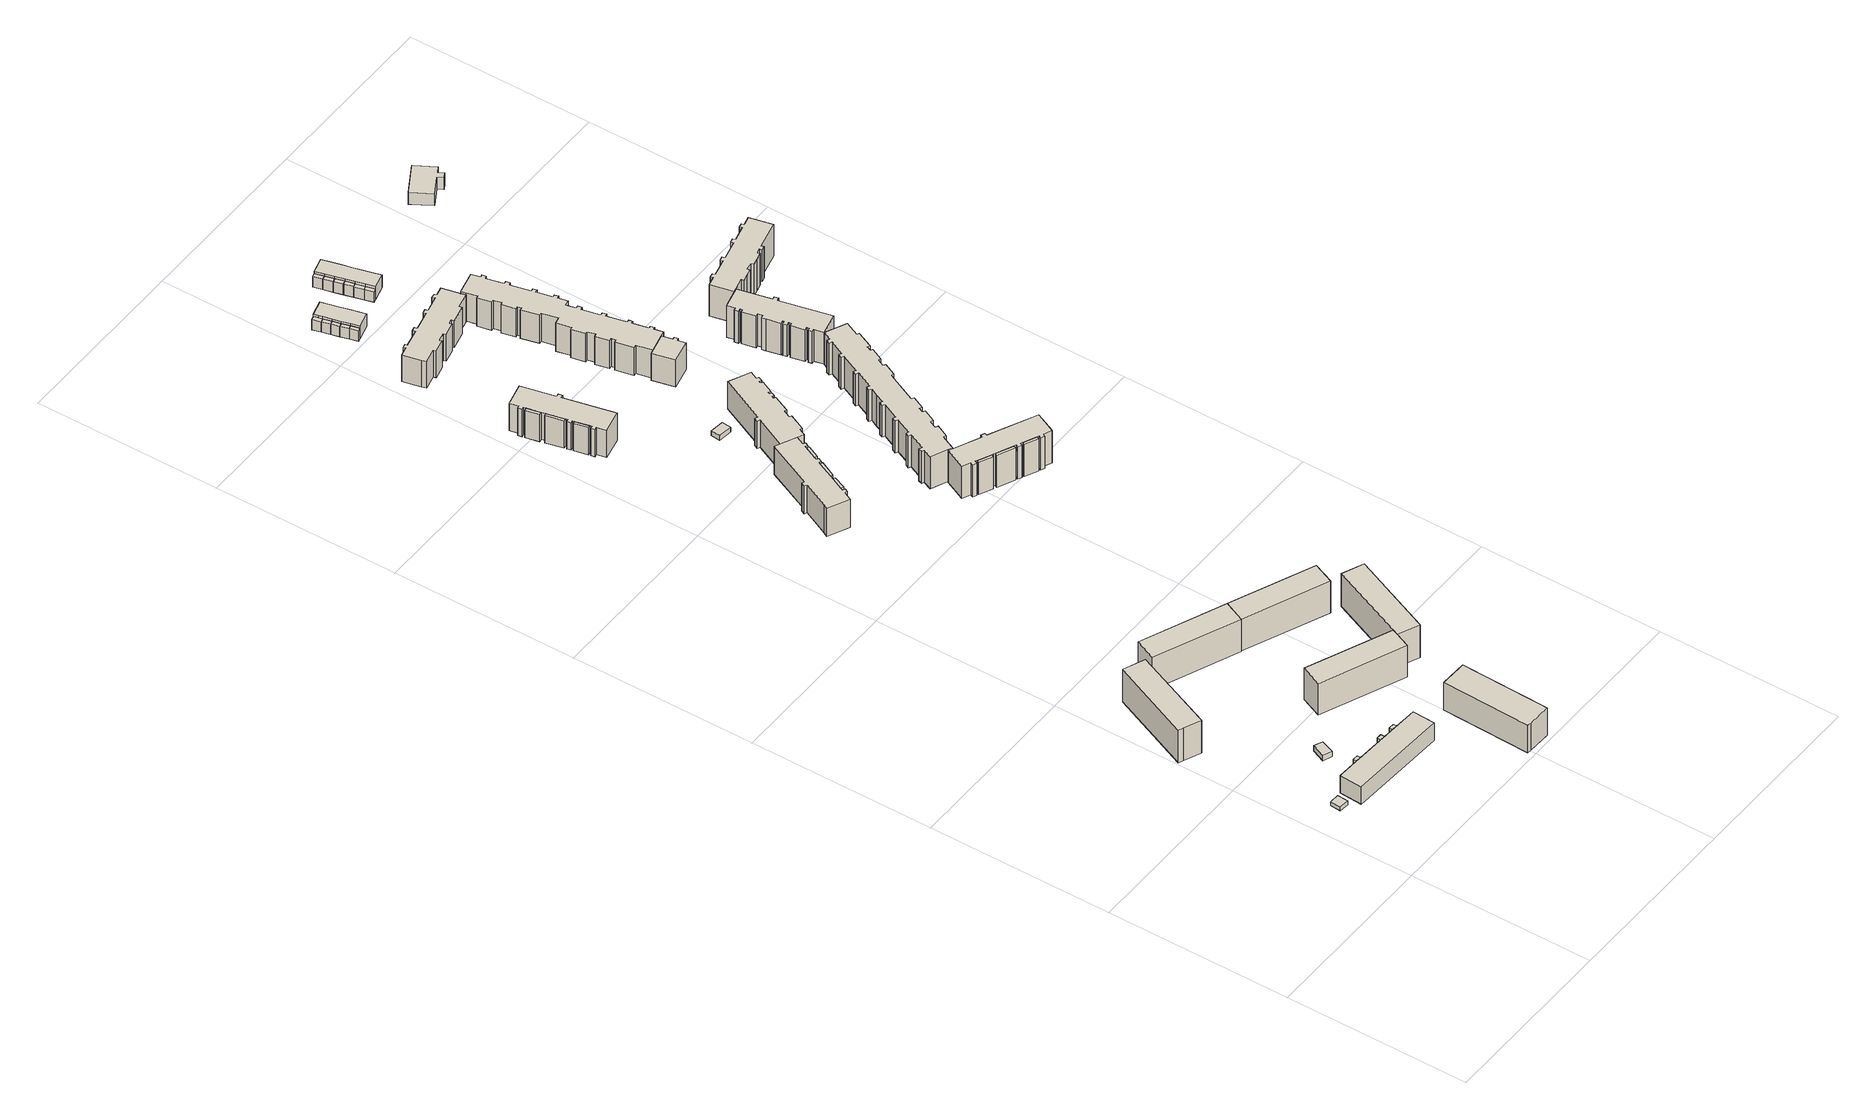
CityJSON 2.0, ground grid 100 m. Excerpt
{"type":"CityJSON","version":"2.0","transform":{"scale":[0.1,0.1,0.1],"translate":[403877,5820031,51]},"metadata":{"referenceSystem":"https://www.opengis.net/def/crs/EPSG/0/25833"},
"CityObjects":{
"building1":{"type":"Building","attributes":{"Gemeindeschluessel":"11000010","BezugspunktDach":"2200","function":"31001_2463","measuredHeight":2.35,"storeysAboveGround":1},"address":[{"country":"Germany","locality":"Berlin","thoroughfareNumber":"36 (1)","thoroughfareName":"Teterower Ring"}],"geometry":[{"type":"Solid","lod":"1","boundaries":[[[[0,1,2,3]],[[4,5,6,7]],[[4,7,3,2]],[[5,4,2,1]],[[6,5,1,0]],[[7,6,0,3]]]]}]},
"building2":{"type":"Building","attributes":{"Gemeindeschluessel":"11000010","BezugspunktDach":"2200","function":"31001_1010","measuredHeight":20.52,"storeysAboveGround":6},"address":[{"country":"Germany","locality":"Berlin","thoroughfareNumber":"1, 3, 5, 7","thoroughfareName":"Tollensestraße"}],"geometry":[{"type":"Solid","lod":"1","boundaries":[[[[8,9,10,11,12]],[[13,14,15,16,17]],[[13,17,12,11]],[[14,13,11,10]],[[15,14,10,9]],[[16,15,9,8]],[[17,16,8,12]]]]}]},
"building3":{"type":"Building","attributes":{"Gemeindeschluessel":"11000010","BezugspunktDach":"2200","function":"31001_2000","measuredHeight":3.35,"storeysAboveGround":1},"address":[{"country":"Germany","locality":"Berlin","thoroughfareNumber":"26 (1)","thoroughfareName":"Teterower Ring"}],"geometry":[{"type":"Solid","lod":"1","boundaries":[[[[18,19,20,21]],[[22,23,24,25]],[[22,25,21,20]],[[23,22,20,19]],[[24,23,19,18]],[[25,24,18,21]]]]}]},
"building4":{"type":"Building","attributes":{"Gemeindeschluessel":"11000010","function":"31001_3065"},"address":[{"country":"Germany","locality":"Berlin","thoroughfareNumber":"36","thoroughfareName":"Teterower Ring"}],"children":["building4-1","building4-2","building4-3","building4-4"]},
"building4-1":{"type":"BuildingPart","attributes":{"BezugspunktDach":"2200","measuredHeight":11.01,"storeysAboveGround":3},"parents":["building4"],"geometry":[{"type":"MultiSurface","lod":"1","boundaries":[[[26,27,28,29,30,31,32,33,34,35]],[[36,37,38,39,40,41,42,43,44,45]],[[36,45,35,34]],[[37,36,34,33]],[[38,37,33,46,47,32]],[[39,38,32,31]],[[40,39,31,48,49]],[[41,40,30,29]],[[42,41,50,51,28]],[[43,42,28,27]],[[44,43,27,26]],[[45,44,26,35]],[[32,47,46,33]],[[49,48,31,30]],[[29,28,51,50]]]}]},
"building4-2":{"type":"BuildingPart","attributes":{"BezugspunktDach":"2200","measuredHeight":10.53,"storeysAboveGround":3},"parents":["building4"],"geometry":[{"type":"Solid","lod":"1","boundaries":[[[[30,52,53,31]],[[54,55,49,48]],[[54,48,31,53]],[[55,54,53,52]],[[49,55,52,30]],[[48,49,30,31]]]]}]},
"building4-3":{"type":"BuildingPart","attributes":{"BezugspunktDach":"2200","measuredHeight":10.74,"storeysAboveGround":3},"parents":["building4"],"geometry":[{"type":"Solid","lod":"1","boundaries":[[[[32,56,57,33]],[[58,59,47,46]],[[58,46,33,57]],[[59,58,57,56]],[[47,59,56,32]],[[46,47,32,33]]]]}]},
"building4-4":{"type":"BuildingPart","attributes":{"BezugspunktDach":"2200","measuredHeight":10.61,"storeysAboveGround":3},"parents":["building4"],"geometry":[{"type":"Solid","lod":"1","boundaries":[[[[28,60,61,29]],[[62,63,51,50]],[[62,50,29,61]],[[63,62,61,60]],[[51,63,60,28]],[[50,51,28,29]]]]}]},
"building5":{"type":"Building","attributes":{"Gemeindeschluessel":"11000010","BezugspunktDach":"2200","function":"31001_1010","measuredHeight":20.35,"storeysAboveGround":6},"address":[{"country":"Germany","locality":"Berlin","thoroughfareNumber":"2, 4, 6, 8","thoroughfareName":"Teterower Ring"}],"geometry":[{"type":"Solid","lod":"1","boundaries":[[[[64,65,66,67]],[[68,69,70,71]],[[68,71,67,66]],[[69,68,66,65]],[[70,69,65,64]],[[71,70,64,67]]]]}]},
"building6":{"type":"Building","attributes":{"Gemeindeschluessel":"11000010","BezugspunktDach":"2200","function":"31001_1010","measuredHeight":17.2,"storeysAboveGround":6},"address":[{"country":"Germany","locality":"Berlin","thoroughfareNumber":"38","thoroughfareName":"Teterower Ring"}],"geometry":[{"type":"Solid","lod":"1","boundaries":[[[[72,73,74,75,76]],[[77,78,79,80,81]],[[77,81,76,75]],[[78,77,75,74]],[[79,78,74,73]],[[80,79,73,72]],[[81,80,72,76]]]]}]},
"building7":{"type":"Building","attributes":{"Gemeindeschluessel":"11000010","BezugspunktDach":"2200","function":"31001_1010","measuredHeight":19.73,"storeysAboveGround":6},"address":[{"country":"Germany","locality":"Berlin","thoroughfareNumber":"26, 28, 30, 32","thoroughfareName":"Teterower Ring"}],"geometry":[{"type":"Solid","lod":"1","boundaries":[[[[82,83,84,85,86]],[[87,88,89,90,91]],[[87,91,86,85]],[[88,87,85,84]],[[89,88,84,83]],[[90,89,83,82]],[[91,90,82,86]]]]}]},
"building8":{"type":"Building","attributes":{"Gemeindeschluessel":"11000010","BezugspunktDach":"2200","function":"31001_1010","measuredHeight":19.98,"storeysAboveGround":6},"address":[{"country":"Germany","locality":"Berlin","thoroughfareNumber":"10, 12, 14, 16","thoroughfareName":"Teterower Ring"}],"geometry":[{"type":"Solid","lod":"1","boundaries":[[[[92,93,65,64]],[[94,95,96,97]],[[94,97,64,65]],[[95,94,65,93]],[[96,95,93,92]],[[97,96,92,64]]]]}]},
"building9":{"type":"Building","attributes":{"Gemeindeschluessel":"11000010","BezugspunktDach":"2200","function":"31001_1010","measuredHeight":20.6,"storeysAboveGround":6},"address":[{"country":"Germany","locality":"Berlin","thoroughfareNumber":"18, 20, 22, 24","thoroughfareName":"Teterower Ring"}],"geometry":[{"type":"Solid","lod":"1","boundaries":[[[[98,99,100,84,83]],[[101,102,103,104,105]],[[101,105,83,84]],[[102,101,84,100]],[[103,102,100,99]],[[104,103,99,98]],[[105,104,98,83]]]]}]},
"building10":{"type":"Building","attributes":{"Gemeindeschluessel":"11000010","function":"31001_1010"},"address":[{"country":"Germany","locality":"Berlin","thoroughfareNumber":"1, 3, 5, 7","thoroughfareName":"Kummerower Ring"}],"children":["building10-1","building10-2","building10-3","building10-4"]},
"building10-1":{"type":"BuildingPart","attributes":{"BezugspunktDach":"2200","measuredHeight":17.54,"storeysAboveGround":6},"parents":["building10"],"geometry":[{"type":"Solid","lod":"1","boundaries":[[[[106,107,108,109,110,111,112,113,114,115,116,117,118,119,120,121,122,123,124,125,126,127,128,129,130,131,132,133]],[[134,135,136,137,138,139,140,141,142,143,144,145,146,147,148,149,150,151,152,153,154,155,156,157,158,159,160,161]],[[134,161,133,132]],[[135,134,132,131]],[[136,135,131,130]],[[137,136,130,129]],[[138,137,129,128]],[[139,138,128,127]],[[140,139,127,126]],[[141,140,126,125]],[[142,141,125,124]],[[143,142,124,123]],[[144,143,123,122]],[[145,144,122,121]],[[146,145,121,120]],[[148,147,119,118]],[[149,148,118,117]],[[150,149,117,116]],[[151,150,116,115]],[[152,151,115,114]],[[154,153,113,112]],[[156,155,111,110]],[[157,156,110,109]],[[158,157,109,108]],[[159,158,108,107]],[[160,159,107,106]],[[161,160,106,133]],[[147,146,120,119]],[[152,114,113,153]],[[155,154,112,111]]]]}]},
"building10-2":{"type":"BuildingPart","attributes":{"BezugspunktDach":"2200","measuredHeight":17.54,"storeysAboveGround":6},"parents":["building10"],"geometry":[{"type":"Solid","lod":"1","boundaries":[[[[162,163,114,113]],[[152,164,165,153]],[[164,152,114,163]],[[165,164,163,162]],[[153,165,162,113]],[[152,153,113,114]]]]}]},
"building10-3":{"type":"BuildingPart","attributes":{"BezugspunktDach":"2200","measuredHeight":17.54,"storeysAboveGround":6},"parents":["building10"],"geometry":[{"type":"Solid","lod":"1","boundaries":[[[[166,167,120,119]],[[146,168,169,147]],[[168,146,120,167]],[[169,168,167,166]],[[147,169,166,119]],[[146,147,119,120]]]]}]},
"building10-4":{"type":"BuildingPart","attributes":{"BezugspunktDach":"2200","measuredHeight":17.54,"storeysAboveGround":6},"parents":["building10"],"geometry":[{"type":"Solid","lod":"1","boundaries":[[[[170,171,112,111]],[[154,172,173,155]],[[172,154,112,171]],[[173,172,171,170]],[[155,173,170,111]],[[155,111,112,154]]]]}]},
"building11":{"type":"Building","attributes":{"Gemeindeschluessel":"11000010","function":"31001_1010"},"address":[{"country":"Germany","locality":"Berlin","thoroughfareNumber":"59, 61, 63, 65","thoroughfareName":"Kummerower Ring"}],"children":["building11-1","building11-2","building11-3","building11-4"]},
"building11-1":{"type":"BuildingPart","attributes":{"BezugspunktDach":"2200","measuredHeight":17.19,"storeysAboveGround":6},"parents":["building11"],"geometry":[{"type":"MultiSurface","lod":"1","boundaries":[[[174,175,176,177,178,179,180,181,182,183,184,185,186,187,188,189,190,191,192,193,194,195,196,197,198,199]],[[200,201,202,203,204,205,206,207,208,209,210,211,212,213,214,215,216,217,218,219,220,221,222,223,224,225]],[[200,225,199,198]],[[201,200,198,197]],[[202,201,197,196]],[[203,202,196,195]],[[204,203,195,194]],[[205,204,194,193]],[[206,205,193,192]],[[207,206,192,191]],[[208,207,191,190]],[[209,208,190,189]],[[210,209,189,188]],[[211,210,188,187]],[[212,211,187,186]],[[213,212,186,185]],[[215,214,184,183]],[[216,215,183,182]],[[217,216,182,181]],[[218,217,181,180]],[[219,218,180,179]],[[221,220,178,177]],[[223,222,176,175]],[[224,223,175,174]],[[225,224,174,199]],[[226,214,213,185,184]],[[220,227,219,179,178,228]],[[221,177,176,222]]]}]},
"building11-2":{"type":"BuildingPart","attributes":{"BezugspunktDach":"2200","measuredHeight":17.19,"storeysAboveGround":6},"parents":["building11"],"geometry":[{"type":"MultiSurface","lod":"1","boundaries":[[[229,185,184,230]],[[214,213,231,232]],[[214,232,230,184]],[[231,213,185,229]],[[232,231,229,230]],[[233,213,214,184,185]]]}]},
"building11-3":{"type":"BuildingPart","attributes":{"BezugspunktDach":"2200","measuredHeight":17.19,"storeysAboveGround":6},"parents":["building11"],"geometry":[{"type":"Solid","lod":"1","boundaries":[[[[234,177,176,235]],[[222,221,236,237]],[[222,237,235,176]],[[236,221,177,234]],[[237,236,234,235]],[[222,176,177,221]]]]}]},
"building11-4":{"type":"BuildingPart","attributes":{"BezugspunktDach":"2200","measuredHeight":17.19,"storeysAboveGround":6},"parents":["building11"],"geometry":[{"type":"Solid","lod":"1","boundaries":[[[[238,179,178,239]],[[220,219,240,241]],[[220,241,239,178]],[[240,219,179,238]],[[241,240,238,239]],[[219,220,178,179]]]]}]},
"building12":{"type":"Building","attributes":{"Gemeindeschluessel":"11000010","BezugspunktDach":"2200","function":"31001_2520","measuredHeight":2.97,"storeysAboveGround":1},"address":[{"country":"Germany","locality":"Berlin","thoroughfareNumber":"9 (1)","thoroughfareName":"Kummerower Ring"}],"geometry":[{"type":"Solid","lod":"1","boundaries":[[[[242,243,244,245]],[[246,247,248,249]],[[246,249,245,244]],[[247,246,244,243]],[[248,247,243,242]],[[249,248,242,245]]]]}]},
"building13":{"type":"Building","attributes":{"Gemeindeschluessel":"11000010","BezugspunktDach":"2200","function":"31001_1010","measuredHeight":17.12,"storeysAboveGround":6},"address":[{"country":"Germany","locality":"Berlin","thoroughfareNumber":"11, 13, 15, 9","thoroughfareName":"Kummerower Ring"}],"geometry":[{"type":"Solid","lod":"1","boundaries":[[[[125,250,251,252,253,254,255,256,257,258,259,260,261,262,263,264,265,266,267,268,269,270,271,272,273,274,275,276,126]],[[277,278,279,280,281,282,283,284,285,286,287,288,289,290,291,292,293,294,295,296,297,298,299,300,301,302,303,304,305]],[[277,305,126,276]],[[278,277,276,275]],[[279,278,275,274]],[[280,279,274,273]],[[281,280,273,272]],[[282,281,272,271]],[[283,282,271,270]],[[284,283,270,269]],[[285,284,269,268]],[[286,285,268,267]],[[287,286,267,266]],[[288,287,266,265]],[[289,288,265,264]],[[290,289,264,263]],[[291,290,263,262]],[[292,291,262,261]],[[293,292,261,260]],[[294,293,260,259]],[[295,294,259,258]],[[296,295,258,257]],[[297,296,257,256]],[[298,297,256,255]],[[299,298,255,254]],[[300,299,254,253]],[[301,300,253,252]],[[302,301,252,251]],[[303,302,251,250]],[[304,303,250,125]],[[305,304,125,126]]]]}]},
"building14":{"type":"Building","attributes":{"Gemeindeschluessel":"11000010","BezugspunktDach":"2200","function":"31001_1010","measuredHeight":16.89,"storeysAboveGround":6},"address":[{"country":"Germany","locality":"Berlin","thoroughfareNumber":"43, 45, 47, 49","thoroughfareName":"Kummerower Ring"}],"geometry":[{"type":"Solid","lod":"1","boundaries":[[[[306,307,308,309,310,311,312,313,314,315,316,317,318,319,320,321,322,323,324,325,326,327,328,329,330,331,332,333,334,335,336,337,338,339]],[[340,341,342,343,344,345,346,347,348,349,350,351,352,353,354,355,356,357,358,359,360,361,362,363,364,365,366,367,368,369,370,371,372,373]],[[340,373,339,338]],[[341,340,338,337]],[[342,341,337,336]],[[343,342,336,335]],[[344,343,335,334]],[[345,344,334,333]],[[346,345,333,332]],[[347,346,332,331]],[[348,347,331,330]],[[349,348,330,329]],[[350,349,329,328]],[[351,350,328,327]],[[352,351,327,326]],[[353,352,326,325]],[[354,353,325,324]],[[355,354,324,323]],[[356,355,323,322]],[[357,356,322,321]],[[358,357,321,320]],[[359,358,320,319]],[[360,359,319,318]],[[361,360,318,317]],[[362,361,317,316]],[[363,362,316,315]],[[364,363,315,314]],[[365,364,314,313]],[[366,365,313,312]],[[367,366,312,311]],[[368,367,311,310]],[[369,368,310,309]],[[370,369,309,308]],[[371,370,308,307]],[[372,371,307,306]],[[373,372,306,339]]]]}]},
"building15":{"type":"Building","attributes":{"Gemeindeschluessel":"11000010","function":"31001_1010"},"address":[{"country":"Germany","locality":"Berlin","thoroughfareNumber":"10, 12, 14, 6, 8","thoroughfareName":"Sonnenkieker"}],"children":["building15-1","building15-2","building15-3","building15-4","building15-5","building15-6"]},
"building15-1":{"type":"BuildingPart","attributes":{"BezugspunktDach":"2200","measuredHeight":7.95,"storeysAboveGround":3},"parents":["building15"],"geometry":[{"type":"MultiSurface","lod":"1","boundaries":[[[374,375,376,377,378,379,380,381,382,383,384,385]],[[386,387,388,389,390,391,392,393,394,395,396,397]],[[386,397,385,384]],[[387,386,384,383]],[[388,387,383,382]],[[389,388,382,381]],[[390,389,381,380]],[[391,390,380,379]],[[392,391,379,378]],[[393,398,399,378,377]],[[400,398,377,376]],[[401,400,376,375]],[[394,402,394,395]],[[403,401,375,374]],[[392,404,399,398,393]],[[400,394,393,398]],[[395,394,402,400,401]],[[396,395,401,403]]]}]},
"building15-2":{"type":"BuildingPart","attributes":{"BezugspunktDach":"2200","measuredHeight":6.5,"storeysAboveGround":3},"parents":["building15"],"geometry":[{"type":"MultiSurface","lod":"1","boundaries":[[[405,401,403,406]],[[396,395,407,408]],[[395,396,403,396,395,401]],[[395,401,395,407]],[[408,407,405,406]],[[408,406,403,396]],[[395,401,405,407]]]}]},
"building15-3":{"type":"BuildingPart","attributes":{"BezugspunktDach":"2200","measuredHeight":6.49,"storeysAboveGround":3},"parents":["building15"],"geometry":[{"type":"Solid","lod":"1","boundaries":[[[[409,400,401,405]],[[395,394,410,407]],[[407,410,409,405]],[[395,407,405,401]],[[395,401,400,394]],[[410,394,400,409]]]]}]},
"building15-4":{"type":"BuildingPart","attributes":{"BezugspunktDach":"2200","measuredHeight":6.54,"storeysAboveGround":3},"parents":["building15"],"geometry":[{"type":"Solid","lod":"1","boundaries":[[[[411,398,400,409]],[[394,393,412,410]],[[410,412,411,409]],[[394,410,409,400]],[[393,394,400,398]],[[412,393,398,411]]]]}]},
"building15-5":{"type":"BuildingPart","attributes":{"BezugspunktDach":"2200","measuredHeight":6.56,"storeysAboveGround":3},"parents":["building15"],"geometry":[{"type":"Solid","lod":"1","boundaries":[[[[413,399,398,411]],[[393,392,414,412]],[[393,412,393,398]],[[414,392,399,413]],[[412,414,413,411]],[[411,398,393,412]],[[392,393,398,399]]]]}]},
"building15-6":{"type":"BuildingPart","attributes":{"BezugspunktDach":"2200","measuredHeight":6.5,"storeysAboveGround":3},"parents":["building15"],"geometry":[{"type":"MultiSurface","lod":"1","boundaries":[[[406,403,415,416]],[[397,396,408,417]],[[397,417,416,415]],[[396,397,396,403]],[[417,408,406,416]],[[396,397,415,397,396,403]],[[396,403,406,408]]]}]},
"building16":{"type":"Building","attributes":{"Gemeindeschluessel":"11000010","function":"31001_1010"},"address":[{"country":"Germany","locality":"Berlin","thoroughfareNumber":"1, 3, 5, 7","thoroughfareName":"Ehm-Welk-Straße"}],"children":["building16-1","building16-2","building16-3","building16-4"]},
"building16-1":{"type":"BuildingPart","attributes":{"BezugspunktDach":"2200","measuredHeight":20.23,"storeysAboveGround":6},"parents":["building16"],"geometry":[{"type":"MultiSurface","lod":"1","boundaries":[[[418,419,420,421,422,423,424,425,426,427,428,429,430,431,432,433,434,435,436,437,438,439,440,441]],[[442,443,444,445,446,447,448,449,450,451,452,453,454,455,456,457,458,459,460,461,462,463,464,465]],[[442,465,441,440]],[[443,442,440,439]],[[444,443,439,438]],[[445,444,438,437]],[[446,445,437,436]],[[447,446,436,435]],[[448,447,435,434]],[[449,448,434,433]],[[450,449,433,432]],[[451,450,432,431]],[[452,451,431,430]],[[453,452,430,429]],[[454,466,467,428]],[[453,429,468,469,470]],[[455,454,428,427]],[[456,455,427,426]],[[457,456,426,425]],[[457,425,471,472,458]],[[459,458,424,423]],[[459,423,473,474]],[[461,460,422,421]],[[462,461,421,420]],[[463,462,420,419]],[[464,463,419,418]],[[465,464,418,441]],[[470,469,468,467,466]],[[458,472,471,424]],[[474,473,422,460]]]}]},
"building16-2":{"type":"BuildingPart","attributes":{"BezugspunktDach":"2200","measuredHeight":20.23,"storeysAboveGround":6},"parents":["building16"],"geometry":[{"type":"Solid","lod":"1","boundaries":[[[[475,471,424,476]],[[458,472,477,478]],[[458,478,476,424]],[[477,472,471,475]],[[478,477,475,476]],[[472,458,424,471]]]]}]},
"building16-3":{"type":"BuildingPart","attributes":{"BezugspunktDach":"2200","measuredHeight":20.23,"storeysAboveGround":6},"parents":["building16"],"geometry":[{"type":"MultiSurface","lod":"1","boundaries":[[[479,468,467,480]],[[466,469,481,482]],[[466,482,480,467]],[[481,469,468,479]],[[482,481,479,480]],[[469,483,466,467,468]]]}]},
"building16-4":{"type":"BuildingPart","attributes":{"BezugspunktDach":"2200","measuredHeight":20.23,"storeysAboveGround":6},"parents":["building16"],"geometry":[{"type":"Solid","lod":"1","boundaries":[[[[484,473,422,485]],[[460,474,486,487]],[[460,487,485,422]],[[486,474,473,484]],[[487,486,484,485]],[[474,460,422,473]]]]}]},
"building17":{"type":"Building","attributes":{"Gemeindeschluessel":"11000010","BezugspunktDach":"2200","function":"31001_1010","measuredHeight":16.91,"storeysAboveGround":6},"address":[{"country":"Germany","locality":"Berlin","thoroughfareNumber":"25","thoroughfareName":"Kummerower Ring"}],"geometry":[{"type":"Solid","lod":"1","boundaries":[[[[488,489,490,491,492,493,494,495,496]],[[497,498,499,500,501,502,503,504,505]],[[497,505,496,495]],[[498,497,495,494]],[[499,498,494,493]],[[500,499,493,492]],[[501,500,492,491]],[[502,501,491,490]],[[503,502,490,489]],[[504,503,489,488]],[[505,504,488,496]]]]}]},
"building18":{"type":"Building","attributes":{"Gemeindeschluessel":"11000010","BezugspunktDach":"2200","function":"31001_1010","measuredHeight":19.99,"storeysAboveGround":6},"address":[{"country":"Germany","locality":"Berlin","thoroughfareNumber":"10, 12, 14, 16, 2, 4, 6, 8","thoroughfareName":"Kummerower Ring"}],"geometry":[{"type":"Solid","lod":"1","boundaries":[[[[506,507,508,509,510,511,512,513,514,515,516,517,518,519,520,521,522,523,524,525,526,527,528,529,530,531,532,533,534,535,536,537,538,539,540,541,542,543,544,545,546,547,548,549,550,551,552,553,554,555,556,557,558,559,560,561,562,563,564,565,566,567,568]],[[569,570,571,572,573,574,575,576,577,578,579,580,581,582,583,584,585,586,587,588,589,590,591,592,593,594,595,596,597,598,599,600,601,602,603,604,605,606,607,608,609,610,611,612,613,614,615,616,617,618,619,620,621,622,623,624,625,626,627,628,629,630,631]],[[569,631,568,567]],[[570,569,567,566]],[[571,570,566,565]],[[572,571,565,564]],[[573,572,564,563]],[[574,573,563,562]],[[575,574,562,561]],[[576,575,561,560]],[[577,576,560,559]],[[578,577,559,558]],[[579,578,558,557]],[[580,579,557,556]],[[581,580,556,555]],[[582,581,555,554]],[[583,582,554,553]],[[584,583,553,552]],[[585,584,552,551]],[[586,585,551,550]],[[587,586,550,549]],[[588,587,549,548]],[[589,588,548,547]],[[590,589,547,546]],[[591,590,546,545]],[[592,591,545,544]],[[593,592,544,543]],[[594,593,543,542]],[[595,594,542,541]],[[596,595,541,540]],[[597,596,540,539]],[[598,597,539,538]],[[599,598,538,537]],[[600,599,537,536]],[[601,600,536,535]],[[602,601,535,534]],[[603,602,534,533]],[[604,603,533,532]],[[605,604,532,531]],[[606,605,531,530]],[[607,606,530,529]],[[608,607,529,528]],[[609,608,528,527]],[[610,609,527,526]],[[611,610,526,525]],[[612,611,525,524]],[[613,612,524,523]],[[614,613,523,522]],[[615,614,522,521]],[[616,615,521,520]],[[617,616,520,519]],[[618,617,519,518]],[[619,618,518,517]],[[620,619,517,516]],[[621,620,516,515]],[[622,621,515,514]],[[623,622,514,513]],[[624,623,513,512]],[[625,624,512,511]],[[626,625,511,510]],[[627,626,510,509]],[[628,627,509,508]],[[629,628,508,507]],[[630,629,507,506]],[[631,630,506,568]]]]}]},
"building19":{"type":"Building","attributes":{"Gemeindeschluessel":"11000010","BezugspunktDach":"2200","function":"31001_1010","measuredHeight":17.8,"storeysAboveGround":6},"address":[{"country":"Germany","locality":"Berlin","thoroughfareNumber":"27, 29, 31, 33, 35, 37, 39, 41","thoroughfareName":"Kummerower Ring"}],"geometry":[{"type":"Solid","lod":"1","boundaries":[[[[632,633,634,635,636,637,638,639,640,641,642,643,644,645,646,647,648,649,650,651,652,653,654,655,656,657,658,659,660,661,662,663,664,665,666,667,668,669,670,671,672,673,674,675,676,677,678,679,680,681,682,683,684,685,686,687,688,689,690,691,692,693,694,695,696,697]],[[698,699,700,701,702,703,704,705,706,707,708,709,710,711,712,713,714,715,716,717,718,719,720,721,722,723,724,725,726,727,728,729,730,731,732,733,734,735,736,737,738,739,740,741,742,743,744,745,746,747,748,749,750,751,752,753,754,755,756,757,758,759,760,761,762,763]],[[698,763,697,696]],[[699,698,696,695]],[[700,699,695,694]],[[701,700,694,693]],[[702,701,693,692]],[[703,702,692,691]],[[704,703,691,690]],[[705,704,690,689]],[[706,705,689,688]],[[707,706,688,687]],[[708,707,687,686]],[[709,708,686,685]],[[710,709,685,684]],[[711,710,684,683]],[[712,711,683,682]],[[713,712,682,681]],[[714,713,681,680]],[[715,714,680,679]],[[716,715,679,678]],[[717,716,678,677]],[[718,717,677,676]],[[719,718,676,675]],[[720,719,675,674]],[[721,720,674,673]],[[722,721,673,672]],[[723,722,672,671]],[[724,723,671,670]],[[725,724,670,669]],[[726,725,669,668]],[[727,726,668,667]],[[728,727,667,666]],[[729,728,666,665]],[[730,729,665,664]],[[731,730,664,663]],[[732,731,663,662]],[[733,732,662,661]],[[734,733,661,660]],[[735,734,660,659]],[[736,735,659,658]],[[737,736,658,657]],[[738,737,657,656]],[[739,738,656,655]],[[740,739,655,654]],[[741,740,654,653]],[[742,741,653,652]],[[743,742,652,651]],[[744,743,651,650]],[[745,744,650,649]],[[746,745,649,648]],[[747,746,648,647]],[[748,747,647,646]],[[749,748,646,645]],[[750,749,645,644]],[[751,750,644,643]],[[752,751,643,642]],[[753,752,642,641]],[[754,753,641,640]],[[755,754,640,639]],[[756,755,639,638]],[[757,756,638,637]],[[758,757,637,636]],[[759,758,636,635]],[[760,759,635,634]],[[761,760,634,633]],[[762,761,633,632]],[[763,762,632,697]]]]}]},
"building20":{"type":"Building","attributes":{"Gemeindeschluessel":"11000010","function":"31001_1010"},"address":[{"country":"Germany","locality":"Berlin","thoroughfareNumber":"16, 18, 20, 22, 24, 26","thoroughfareName":"Sonnenkieker"}],"children":["building20-1","building20-2","building20-3","building20-4","building20-5","building20-6","building20-7"]},
"building20-1":{"type":"BuildingPart","attributes":{"BezugspunktDach":"2200","measuredHeight":7.92,"storeysAboveGround":3},"parents":["building20"],"geometry":[{"type":"MultiSurface","lod":"1","boundaries":[[[764,765,766,767,768,769,770,771,772,773,774,775,776,777]],[[778,779,780,781,782,783,784,785,786,787,788,789,790,791]],[[778,791,777,776]],[[779,778,776,775]],[[780,779,775,774]],[[781,780,774,773]],[[782,781,773,772]],[[783,782,772,771]],[[784,783,771,770]],[[785,784,770,769]],[[786,785,786,792,793,794,769,768]],[[795,792,786,787,786,768,767]],[[796,797,767,766]],[[798,796,799,766,765]],[[800,798,765,764]],[[791,801,800,764,777]],[[794,793,792,786,785]],[[787,786,792,795]],[[788,787,797,796]],[[789,788,799,796,798]],[[790,789,798,800]],[[800,801,791,790]]]}]},
"building20-2":{"type":"BuildingPart","attributes":{"BezugspunktDach":"2200","measuredHeight":6.55,"storeysAboveGround":3},"parents":["building20"],"geometry":[{"type":"MultiSurface","lod":"1","boundaries":[[[802,792,795,803]],[[787,786,804,805]],[[786,792,786,804]],[[805,804,802,803]],[[787,805,806,803,795]],[[786,787,795,792]],[[804,786,792,802]]]}]},
"building20-3":{"type":"BuildingPart","attributes":{"BezugspunktDach":"2200","measuredHeight":6.54,"storeysAboveGround":3},"parents":["building20"],"geometry":[{"type":"MultiSurface","lod":"1","boundaries":[[[807,793,792,802]],[[786,785,808,804]],[[808,785,793,807]],[[804,808,807,802]],[[804,802,792,786]],[[785,786,809,792,793]]]}]},
"building20-4":{"type":"BuildingPart","attributes":{"BezugspunktDach":"2200","measuredHeight":6.78,"storeysAboveGround":3},"parents":["building20"],"geometry":[{"type":"Solid","lod":"1","boundaries":[[[[810,798,800,811]],[[790,789,812,813]],[[812,789,812,810]],[[813,812,810,811]],[[790,813,811,800]],[[790,800,798,789]],[[798,810,812,789]]]]}]},
"building20-5":{"type":"BuildingPart","attributes":{"BezugspunktDach":"2200","measuredHeight":6.77,"storeysAboveGround":3},"parents":["building20"],"geometry":[{"type":"MultiSurface","lod":"1","boundaries":[[[814,796,798,810]],[[789,788,815,812]],[[812,815,814,810]],[[816,789,812,810,798]],[[788,789,798,796]],[[815,788,796,814]]]}]},
"building20-6":{"type":"BuildingPart","attributes":{"BezugspunktDach":"2200","measuredHeight":6.76,"storeysAboveGround":3},"parents":["building20"],"geometry":[{"type":"MultiSurface","lod":"1","boundaries":[[[817,797,796,814]],[[788,787,805,815]],[[803,795,797,817]],[[815,805,817,814]],[[788,815,814,796]],[[787,788,796,797]],[[805,787,795,803]]]}]},
"building20-7":{"type":"BuildingPart","attributes":{"BezugspunktDach":"2200","measuredHeight":6.79,"storeysAboveGround":3},"parents":["building20"],"geometry":[{"type":"Solid","lod":"1","boundaries":[[[[811,800,801,818]],[[791,790,813,819]],[[791,819,818,801]],[[813,790,813,811]],[[819,813,811,818]],[[791,801,800,790]],[[800,811,813,790]]]]}]},
"building21":{"type":"Building","attributes":{"Gemeindeschluessel":"11000010","BezugspunktDach":"2200","function":"31001_1010","measuredHeight":19.95,"storeysAboveGround":6},"address":[{"country":"Germany","locality":"Berlin","thoroughfareNumber":"18, 20, 22, 24","thoroughfareName":"Kummerower Ring"}],"geometry":[{"type":"Solid","lod":"1","boundaries":[[[[820,821,822,823,824,825,826,827,828,829,830,831,832,833,834,835,836,837,838,839,840,841,842,843,844,845,846,847,848,849,850,851,852,853]],[[854,855,856,857,858,859,860,861,862,863,864,865,866,867,868,869,870,871,872,873,874,875,876,877,878,879,880,881,882,883,884,885,886,887]],[[854,887,853,852]],[[855,854,852,851]],[[856,855,851,850]],[[857,856,850,849]],[[858,857,849,848]],[[859,858,848,847]],[[860,859,847,846]],[[861,860,846,845]],[[862,861,845,844]],[[863,862,844,843]],[[864,863,843,842]],[[865,864,842,841]],[[866,865,841,840]],[[867,866,840,839]],[[868,867,839,838]],[[869,868,838,837]],[[870,869,837,836]],[[871,870,836,835]],[[872,871,835,834]],[[873,872,834,833]],[[874,873,833,832]],[[875,874,832,831]],[[876,875,831,830]],[[877,876,830,829]],[[878,877,829,828]],[[879,878,828,827]],[[880,879,827,826]],[[881,880,826,825]],[[882,881,825,824]],[[883,882,824,823]],[[884,883,823,822]],[[885,884,822,821]],[[886,885,821,820]],[[887,886,820,853]]]]}]},
"building22":{"type":"Building","attributes":{"Gemeindeschluessel":"11000010","BezugspunktDach":"2200","function":"31001_1010","measuredHeight":19.95,"storeysAboveGround":6},"address":[{"country":"Germany","locality":"Berlin","thoroughfareNumber":"51, 53, 55, 57","thoroughfareName":"Ehm-Welk-Straße"}],"geometry":[{"type":"Solid","lod":"1","boundaries":[[[[888,889,890,891,892,893,894,895,896,897,898,899,900,901,902,903,904,905,906,907,908,909,910,911,912,913,914,915,916,917,918,919,920,921,922]],[[923,924,925,926,927,928,929,930,931,932,933,934,935,936,937,938,939,940,941,942,943,944,945,946,947,948,949,950,951,952,953,954,955,956,957]],[[923,957,922,921]],[[924,923,921,920]],[[925,924,920,919]],[[926,925,919,918]],[[927,926,918,917]],[[928,927,917,916]],[[929,928,916,915]],[[930,929,915,914]],[[931,930,914,913]],[[932,931,913,912]],[[933,932,912,911]],[[934,933,911,910]],[[935,934,910,909]],[[936,935,909,908]],[[937,936,908,907]],[[938,937,907,906]],[[939,938,906,905]],[[940,939,905,904]],[[941,940,904,903]],[[942,941,903,902]],[[943,942,902,901]],[[944,943,901,900]],[[945,944,900,899]],[[946,945,899,898]],[[947,946,898,897]],[[948,947,897,896]],[[949,948,896,895]],[[950,949,895,894]],[[951,950,894,893]],[[952,951,893,892]],[[953,952,892,891]],[[954,953,891,890]],[[955,954,890,889]],[[956,955,889,888]],[[957,956,888,922]]]]}]},
"building23":{"type":"Building","attributes":{"name":"Jugendkunstschule derArt","Gemeindeschluessel":"11000010","BezugspunktDach":"2200","function":"31001_3061","measuredHeight":7.29,"storeysAboveGround":2},"address":[{"country":"Germany","locality":"Berlin","thoroughfareNumber":"44","thoroughfareName":"Kummerower Ring"}],"geometry":[{"type":"Solid","lod":"1","boundaries":[[[[958,959,960,961,962,963,964,965]],[[966,967,968,969,970,971,972,973]],[[966,973,965,964]],[[967,966,964,963]],[[968,967,963,962]],[[969,968,962,961]],[[970,969,961,960]],[[971,970,960,959]],[[972,971,959,958]],[[973,972,958,965]]]]}]}
},
"vertices":[
[189,488,68],[192,547,68],[139,550,68],[136,492,68],[139,550,44],[192,547,44],[189,488,44],[136,492,44],
[30,1295,219],[117,1257,219],[306,1703,219],[192,1752,219],[2,1307,219],[192,1752,14],[306,1703,14],[117,1257,14],[30,1295,14],[2,1307,14],
[411,730,80],[440,802,80],[394,822,80],[364,749,80],[394,822,47],[440,802,47],[411,730,47],[364,749,47],
[769,407,156],[776,530,156],[654,537,156],[624,539,156],[564,542,156],[536,544,156],[385,552,156],[355,554,156],[233,560,156],[226,437,156],[233,560,46],[355,554,46],[385,552,46],[536,544,46],[564,542,46],[624,539,46],[654,537,46],[776,530,46],[769,407,46],[226,437,46],[355,554,48],[385,552,48],[536,544,50],[564,542,50],[624,539,50],[654,537,50],
[565,564,156],[537,565,156],[537,565,50],[565,564,50],
[386,572,156],[356,574,156],[356,574,48],[386,572,48],
[655,557,156],[625,559,156],[625,559,50],[655,557,50],
[783,1498,215],[832,1612,215],[387,1801,215],[338,1687,215],[387,1801,12],[832,1612,12],[783,1498,12],[338,1687,12],
[971,6,217],[1095,2,217],[1111,485,217],[963,490,217],[947,7,217],[963,490,45],[1111,485,45],[1095,2,45],[971,6,45],[947,7,45],
[1059,760,232],[1094,841,232],[1107,873,232],[663,1063,232],[614,950,232],[663,1063,35],[1107,873,35],[1094,841,35],[1059,760,35],[614,950,35],
[1228,1308,215],[1277,1422,215],[832,1612,15],[1277,1422,15],[1228,1308,15],[783,1498,15],
[1207,792,232],[1397,1237,232],[1283,1285,232],[1107,873,26],[1283,1285,26],[1397,1237,26],[1207,792,26],[1094,841,26],
[446,3454,183],[468,3500,183],[481,3495,183],[490,3513,183],[476,3520,183],[482,3531,183],[513,3599,183],[522,3617,183],[562,3705,183],[567,3715,183],[580,3710,183],[589,3729,183],[576,3736,183],[582,3749,183],[614,3818,183],[618,3827,183],[631,3820,183],[640,3839,183],[627,3846,183],[649,3893,183],[569,3931,183],[539,3945,183],[423,3694,183],[409,3699,183],[399,3679,183],[413,3673,183],[346,3531,183],[334,3507,183],[346,3531,7],[413,3673,7],[399,3679,7],[409,3699,7],[423,3694,7],[539,3945,7],[569,3931,7],[649,3893,7],[627,3846,7],[640,3839,7],[631,3820,7],[618,3827,7],[614,3818,7],[582,3749,7],[576,3736,7],[589,3729,7],[580,3710,7],[567,3715,7],[562,3705,7],[522,3617,7],[513,3599,7],[482,3531,7],[476,3520,7],[490,3513,7],[481,3495,7],[468,3500,7],[446,3454,7],[334,3507,7],
[535,3613,183],[576,3699,183],[576,3699,7],[535,3613,7],
[596,3743,183],[628,3811,183],[628,3811,7],[596,3743,7],
[496,3525,183],[526,3593,183],[526,3593,7],[496,3525,7],
[84,5040,178],[100,5044,178],[103,5031,178],[119,4958,178],[125,4936,178],[147,4840,178],[149,4829,178],[135,4825,178],[140,4804,178],[154,4807,178],[156,4797,178],[173,4723,178],[176,4712,178],[161,4708,178],[166,4688,178],[181,4691,178],[192,4641,178],[314,4668,178],[253,4939,178],[269,4942,178],[264,4964,178],[248,4961,178],[207,5142,178],[84,5113,178],[95,5067,178],[80,5063,178],[95,5067,6],[84,5113,6],[207,5142,6],[248,4961,6],[264,4964,6],[269,4942,6],[253,4939,6],[314,4668,6],[192,4641,6],[181,4691,6],[166,4688,6],[161,4708,6],[176,4712,6],[173,4723,6],[156,4797,6],[154,4807,6],[140,4804,6],[135,4825,6],[149,4829,6],[147,4840,6],[125,4936,6],[119,4958,6],[103,5031,6],[100,5044,6],[84,5040,6],[80,5063,6],[156,4797,174],[126,4928,6],[125,4936,121],
[159,4720,178],[142,4794,178],[159,4720,6],[142,4794,6],[173,4723,173],
[104,4954,178],[87,5027,178],[104,4954,6],[87,5027,6],
[133,4837,178],[109,4932,178],[133,4837,6],[109,4932,6],
[651,4267,44],[657,4317,44],[581,4326,44],[576,4276,44],[581,4326,14],[657,4317,14],[651,4267,14],[576,4276,14],
[683,3878,183],[699,3913,183],[712,3907,183],[752,3996,183],[741,4002,183],[760,4043,183],[772,4037,183],[813,4127,183],[802,4133,183],[808,4147,183],[820,4141,183],[828,4160,183],[817,4165,183],[820,4173,183],[832,4167,183],[864,4234,183],[852,4240,183],[858,4252,183],[870,4246,183],[879,4268,183],[867,4273,183],[887,4316,183],[773,4369,183],[657,4119,183],[643,4125,183],[633,4104,183],[647,4098,183],[647,4098,12],[633,4104,12],[643,4125,12],[657,4119,12],[773,4369,12],[887,4316,12],[867,4273,12],[879,4268,12],[870,4246,12],[858,4252,12],[852,4240,12],[864,4234,12],[832,4167,12],[820,4173,12],[817,4165,12],[828,4160,12],[820,4141,12],[808,4147,12],[802,4133,12],[813,4127,12],[772,4037,12],[760,4043,12],[741,4002,12],[752,3996,12],[712,3907,12],[699,3913,12],[683,3878,12],[649,3893,12],[569,3931,12],
[97,5612,172],[105,5588,172],[183,5606,172],[187,5592,172],[259,5608,172],[255,5622,172],[300,5633,172],[305,5619,172],[378,5635,172],[374,5649,172],[396,5655,172],[401,5641,172],[496,5663,172],[493,5677,172],[574,5695,172],[568,5721,172],[546,5817,172],[499,5806,172],[494,5819,172],[472,5815,172],[476,5800,172],[390,5780,172],[385,5795,172],[364,5789,172],[367,5775,172],[263,5751,172],[258,5766,172],[237,5761,172],[241,5746,172],[144,5724,172],[141,5737,172],[120,5732,172],[123,5719,172],[75,5708,172],[123,5719,4],[120,5732,4],[141,5737,4],[144,5724,4],[241,5746,4],[237,5761,4],[258,5766,4],[263,5751,4],[367,5775,4],[364,5789,4],[385,5795,4],[390,5780,4],[476,5800,4],[472,5815,4],[494,5819,4],[499,5806,4],[546,5817,4],[568,5721,4],[574,5695,4],[493,5677,4],[496,5663,4],[401,5641,4],[396,5655,4],[374,5649,4],[378,5635,4],[305,5619,4],[300,5633,4],[255,5622,4],[259,5608,4],[187,5592,4],[183,5606,4],[105,5588,4],[97,5612,4],[75,5708,4],
[160,6209,80],[172,6165,80],[183,6121,80],[195,6078,80],[207,6032,80],[290,6054,80],[278,6100,80],[267,6143,80],[255,6187,80],[244,6231,80],[232,6276,80],[149,6254,80],[232,6276,1],[244,6231,1],[255,6187,1],[267,6143,1],[278,6100,1],[290,6054,1],[207,6032,1],[195,6078,1],[183,6121,1],[172,6165,1],[160,6209,1],[149,6254,1],[195,6078,66],[207,6032,66],[183,6121,66],[172,6165,66],[183,6121,27],[160,6209,66],[207,6032,52],
[151,6159,66],[139,6203,66],[151,6159,1],[139,6203,1],
[162,6116,66],[162,6116,1],
[174,6072,66],[174,6072,1],
[186,6027,66],[186,6027,1],
[149,6254,66],[127,6248,66],[127,6248,1],
[935,3119,216],[929,3104,216],[949,3095,216],[956,3109,216],[966,3104,216],[1045,3067,216],[1052,3064,216],[1153,3017,216],[1146,3002,216],[1166,2993,216],[1173,3007,216],[1263,2965,216],[1256,2950,216],[1275,2941,216],[1283,2956,216],[1326,2936,216],[1379,3048,216],[1130,3165,216],[1135,3179,216],[1114,3188,216],[1108,3175,216],[965,3242,216],[944,3252,216],[891,3139,216],[944,3252,14],[965,3242,14],[1108,3175,14],[1114,3188,14],[1135,3179,14],[1130,3165,14],[1379,3048,14],[1326,2936,14],[1283,2956,14],[1275,2941,14],[1256,2950,14],[1263,2965,14],[1173,3007,14],[1166,2993,14],[1146,3002,14],[1153,3017,14],[1052,3064,14],[1045,3067,14],[966,3104,14],[956,3109,14],[949,3095,14],[929,3104,14],[935,3119,14],[891,3139,14],[1184,3002,14],[1184,3002,216],[1252,2970,216],[1252,2970,14],[1229,2981,14],[1141,3022,216],[1141,3022,14],[1034,3072,216],[1034,3072,14],
[1135,3007,216],[1045,3050,216],[1135,3007,14],[1045,3050,14],
[1246,2955,216],[1177,2987,216],[1246,2955,14],[1177,2987,14],[1240,2976,14],
[1028,3058,216],[959,3090,216],[1028,3058,14],[959,3090,14],
[753,4644,187],[876,4672,187],[866,4716,187],[879,4718,187],[874,4739,187],[861,4736,187],[848,4792,187],[749,4769,187],[725,4763,187],[749,4769,18],[848,4792,18],[861,4736,18],[874,4739,18],[879,4718,18],[866,4716,18],[876,4672,18],[753,4644,18],[725,4763,18],
[944,3252,221],[965,3242,221],[1001,3319,221],[1016,3313,221],[1048,3380,221],[1033,3387,221],[1051,3426,221],[1067,3420,221],[1098,3488,221],[1084,3495,221],[1095,3518,221],[1109,3512,221],[1141,3580,221],[1127,3587,221],[1171,3681,221],[1205,3753,221],[1218,3747,221],[1250,3815,221],[1238,3822,221],[1256,3861,221],[1268,3856,221],[1300,3922,221],[1288,3929,221],[1298,3951,221],[1311,3944,221],[1352,4034,221],[1340,4039,221],[1376,4117,221],[1264,4170,221],[1243,4123,221],[1227,4130,221],[1218,4110,221],[1233,4103,221],[1196,4023,221],[1182,4030,221],[1172,4009,221],[1186,4002,221],[1140,3904,221],[1127,3911,221],[1117,3891,221],[1131,3884,221],[1089,3793,221],[1075,3800,221],[1066,3781,221],[1080,3773,221],[1060,3732,221],[1038,3685,221],[1024,3691,221],[1015,3672,221],[1029,3664,221],[987,3575,221],[972,3582,221],[962,3562,221],[977,3554,221],[938,3469,221],[924,3474,221],[914,3456,221],[928,3448,221],[887,3359,221],[871,3365,221],[863,3345,221],[877,3339,221],[856,3292,221],[877,3339,21],[863,3345,21],[871,3365,21],[887,3359,21],[928,3448,21],[914,3456,21],[924,3474,21],[938,3469,21],[977,3554,21],[962,3562,21],[972,3582,21],[987,3575,21],[1029,3664,21],[1015,3672,21],[1024,3691,21],[1038,3685,21],[1060,3732,21],[1080,3773,21],[1066,3781,21],[1075,3800,21],[1089,3793,21],[1131,3884,21],[1117,3891,21],[1127,3911,21],[1140,3904,21],[1186,4002,21],[1172,4009,21],[1182,4030,21],[1196,4023,21],[1233,4103,21],[1218,4110,21],[1227,4130,21],[1243,4123,21],[1264,4170,21],[1376,4117,21],[1340,4039,21],[1352,4034,21],[1311,3944,21],[1298,3951,21],[1288,3929,21],[1300,3922,21],[1268,3856,21],[1256,3861,21],[1238,3822,21],[1250,3815,21],[1218,3747,21],[1205,3753,21],[1171,3681,21],[1127,3587,21],[1141,3580,21],[1109,3512,21],[1095,3518,21],[1084,3495,21],[1098,3488,21],[1067,3420,21],[1051,3426,21],[1033,3387,21],[1048,3380,21],[1016,3313,21],[1001,3319,21],[965,3242,21],[944,3252,21],[856,3292,21],
[574,5695,186],[587,5639,186],[574,5635,186],[590,5562,186],[604,5564,186],[614,5522,186],[601,5518,186],[617,5445,186],[631,5448,186],[636,5427,186],[622,5424,186],[645,5331,186],[658,5333,186],[677,5249,186],[643,5241,186],[661,5163,186],[647,5160,186],[663,5087,186],[677,5089,186],[687,5046,186],[673,5042,186],[690,4970,186],[704,4972,186],[709,4949,186],[694,4945,186],[715,4850,186],[730,4853,186],[749,4769,186],[848,4792,186],[877,4800,186],[866,4848,186],[878,4851,186],[873,4872,186],[861,4869,186],[842,4953,186],[855,4956,186],[850,4977,186],[837,4974,186],[813,5079,186],[827,5083,186],[822,5104,186],[807,5102,186],[785,5199,186],[799,5202,186],[794,5224,186],[780,5221,186],[768,5271,186],[798,5278,186],[786,5330,186],[799,5333,186],[793,5354,186],[781,5351,186],[762,5435,186],[777,5437,186],[771,5459,186],[757,5456,186],[732,5563,186],[746,5567,186],[741,5589,186],[726,5587,186],[705,5679,186],[719,5682,186],[714,5704,186],[700,5701,186],[689,5749,186],[568,5721,186],[689,5749,8],[700,5701,8],[714,5704,8],[719,5682,8],[705,5679,8],[726,5587,8],[741,5589,8],[746,5567,8],[732,5563,8],[757,5456,8],[771,5459,8],[777,5437,8],[762,5435,8],[781,5351,8],[793,5354,8],[799,5333,8],[786,5330,8],[798,5278,8],[768,5271,8],[780,5221,8],[794,5224,8],[799,5202,8],[785,5199,8],[807,5102,8],[822,5104,8],[827,5083,8],[813,5079,8],[837,4974,8],[850,4977,8],[855,4956,8],[842,4953,8],[861,4869,8],[873,4872,8],[878,4851,8],[866,4848,8],[877,4800,8],[848,4792,8],[749,4769,8],[730,4853,8],[715,4850,8],[694,4945,8],[709,4949,8],[704,4972,8],[690,4970,8],[673,5042,8],[687,5046,8],[677,5089,8],[663,5087,8],[647,5160,8],[661,5163,8],[643,5241,8],[677,5249,8],[658,5333,8],[645,5331,8],[622,5424,8],[636,5427,8],[631,5448,8],[617,5445,8],[601,5518,8],[614,5522,8],[604,5564,8],[590,5562,8],[574,5635,8],[587,5639,8],[574,5695,8],[568,5721,8],
[397,6364,82],[410,6316,82],[424,6268,82],[436,6219,82],[449,6171,82],[462,6123,82],[543,6144,82],[530,6192,82],[517,6240,82],[505,6289,82],[493,6338,82],[480,6386,82],[467,6436,82],[384,6414,82],[467,6436,3],[480,6386,3],[493,6338,3],[505,6289,3],[517,6240,3],[530,6192,3],[543,6144,3],[462,6123,3],[449,6171,3],[436,6219,3],[424,6268,3],[410,6316,3],[397,6364,3],[384,6414,3],[449,6171,69],[462,6123,69],[462,6123,60],[436,6219,69],[424,6268,71],[436,6219,71],[410,6316,71],[424,6268,23],[397,6364,71],[384,6414,71],
[428,6165,69],[415,6214,69],[428,6165,3],[415,6214,3],[415,6214,27],
[441,6117,69],[441,6117,3],[449,6171,54],
[389,6310,71],[376,6359,71],[389,6310,3],[376,6359,3],
[402,6262,71],[402,6262,3],[410,6316,54],
[415,6214,71],
[363,6408,71],[363,6408,3],
[1155,4572,223],[1171,4576,223],[1173,4564,223],[1159,4561,223],[1175,4488,223],[1190,4491,223],[1196,4466,223],[1180,4462,223],[1185,4440,223],[1202,4366,223],[1218,4369,223],[1220,4362,223],[1203,4359,223],[1208,4338,223],[1225,4341,223],[1228,4328,223],[1212,4324,223],[1229,4251,223],[1245,4254,223],[1248,4241,223],[1232,4237,223],[1238,4217,223],[1253,4219,223],[1264,4170,223],[1381,4197,223],[1318,4470,223],[1333,4473,223],[1328,4494,223],[1313,4491,223],[1272,4668,223],[1251,4663,223],[1156,4641,223],[1166,4598,223],[1150,4595,223],[1166,4598,23],[1156,4641,23],[1251,4663,23],[1272,4668,23],[1313,4491,23],[1328,4494,23],[1333,4473,23],[1318,4470,23],[1381,4197,23],[1264,4170,23],[1253,4219,23],[1238,4217,23],[1232,4237,23],[1248,4241,23],[1245,4254,23],[1229,4251,23],[1212,4324,23],[1228,4328,23],[1225,4341,23],[1208,4338,23],[1203,4359,23],[1220,4362,23],[1218,4369,23],[1202,4366,23],[1185,4440,23],[1180,4462,23],[1196,4466,23],[1190,4491,23],[1175,4488,23],[1159,4561,23],[1173,4564,23],[1171,4576,23],[1155,4572,23],[1150,4595,23],
[1251,4663,228],[1272,4668,228],[1333,4682,228],[1337,4668,228],[1374,4677,228],[1411,4685,228],[1407,4699,228],[1449,4708,228],[1453,4694,228],[1490,4702,228],[1526,4711,228],[1522,4725,228],[1550,4731,228],[1552,4716,228],[1575,4723,228],[1570,4736,228],[1722,4771,228],[1694,4893,228],[1645,4882,228],[1641,4896,228],[1619,4891,228],[1623,4877,228],[1540,4857,228],[1535,4872,228],[1513,4867,228],[1517,4852,228],[1411,4827,228],[1407,4843,228],[1384,4836,228],[1388,4822,228],[1294,4800,228],[1289,4814,228],[1267,4809,228],[1271,4795,228],[1223,4784,228],[1271,4795,29],[1267,4809,29],[1289,4814,29],[1294,4800,29],[1388,4822,29],[1384,4836,29],[1407,4843,29],[1411,4827,29],[1517,4852,29],[1513,4867,29],[1535,4872,29],[1540,4857,29],[1623,4877,29],[1619,4891,29],[1641,4896,29],[1645,4882,29],[1694,4893,29],[1722,4771,29],[1570,4736,29],[1575,4723,29],[1552,4716,29],[1550,4731,29],[1522,4725,29],[1526,4711,29],[1490,4702,29],[1453,4694,29],[1449,4708,29],[1407,4699,29],[1411,4685,29],[1374,4677,29],[1337,4668,29],[1333,4682,29],[1272,4668,29],[1251,4663,29],[1223,4784,29],
[1120,6251,91],[1217,6306,91],[1236,6277,91],[1264,6294,91],[1247,6323,91],[1279,6342,91],[1218,6449,91],[1058,6357,91],[1218,6449,18],[1279,6342,18],[1247,6323,18],[1264,6294,18],[1236,6277,18],[1217,6306,18],[1120,6251,18],[1058,6357,18]
]}
